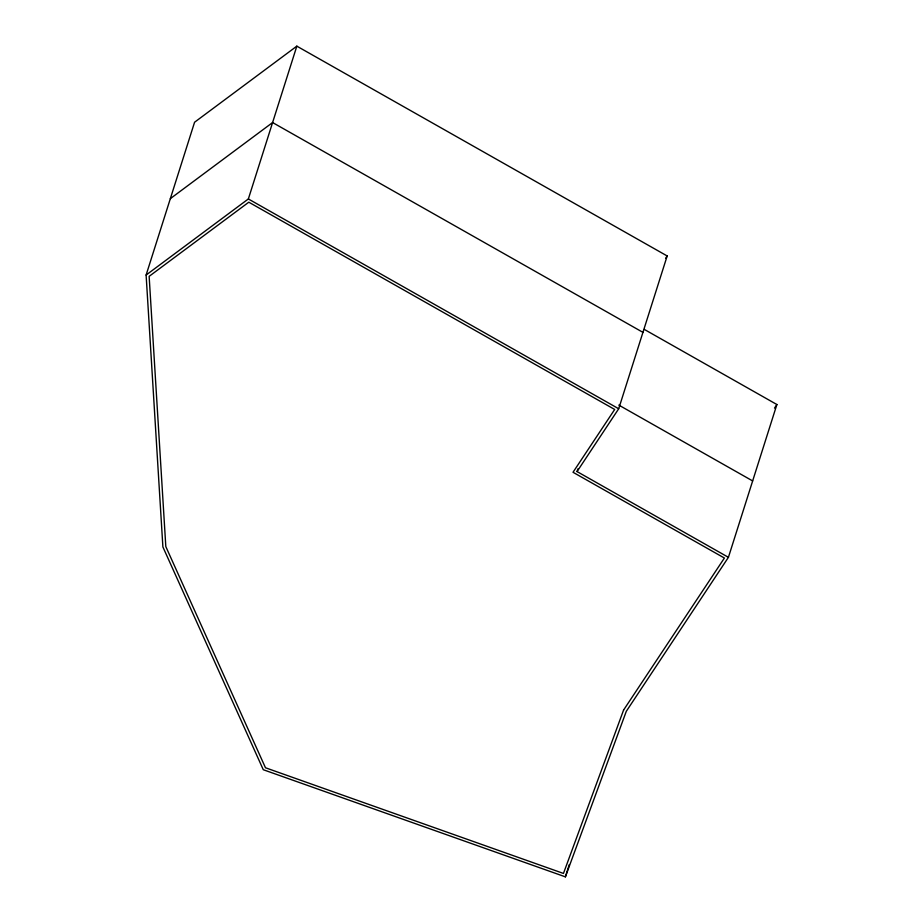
<?xml version="1.0" encoding="UTF-8"?>
<svg xmlns="http://www.w3.org/2000/svg" width="923" height="923" viewBox="0 0 923 923"><rect width="100%" height="100%" fill="white"/><g stroke="black" fill="none" stroke-linecap="round" stroke-linejoin="round"><path stroke-width="1.38" d="M146.111 275.042L194.58 122.228L296.837 46.15L667.179 255.959L618.698 408.762L577.048 471.572L728.42 557.33L626.313 711.287L565.395 876.85L263.274 769.713L162.886 546.947L146.111 275.042L248.356 198.953L296.837 46.15M577.048 471.572L577.913 468.849M565.395 876.85L569.295 864.574M728.42 557.33L776.889 404.528L644.289 329.396M665.598 258.325L667.179 255.959M774.512 408.104L776.889 404.528M170.351 198.641L272.597 122.551L642.939 332.361M618.802 405.093L752.649 480.929M248.356 198.953L618.698 408.762M623.59 710.041L563.457 873.435L265.478 767.763L165.817 546.589L149.145 276.346L248.806 202.195L614.683 409.466L573.021 472.276L724.393 558.034L623.59 710.041"/></g></svg>
